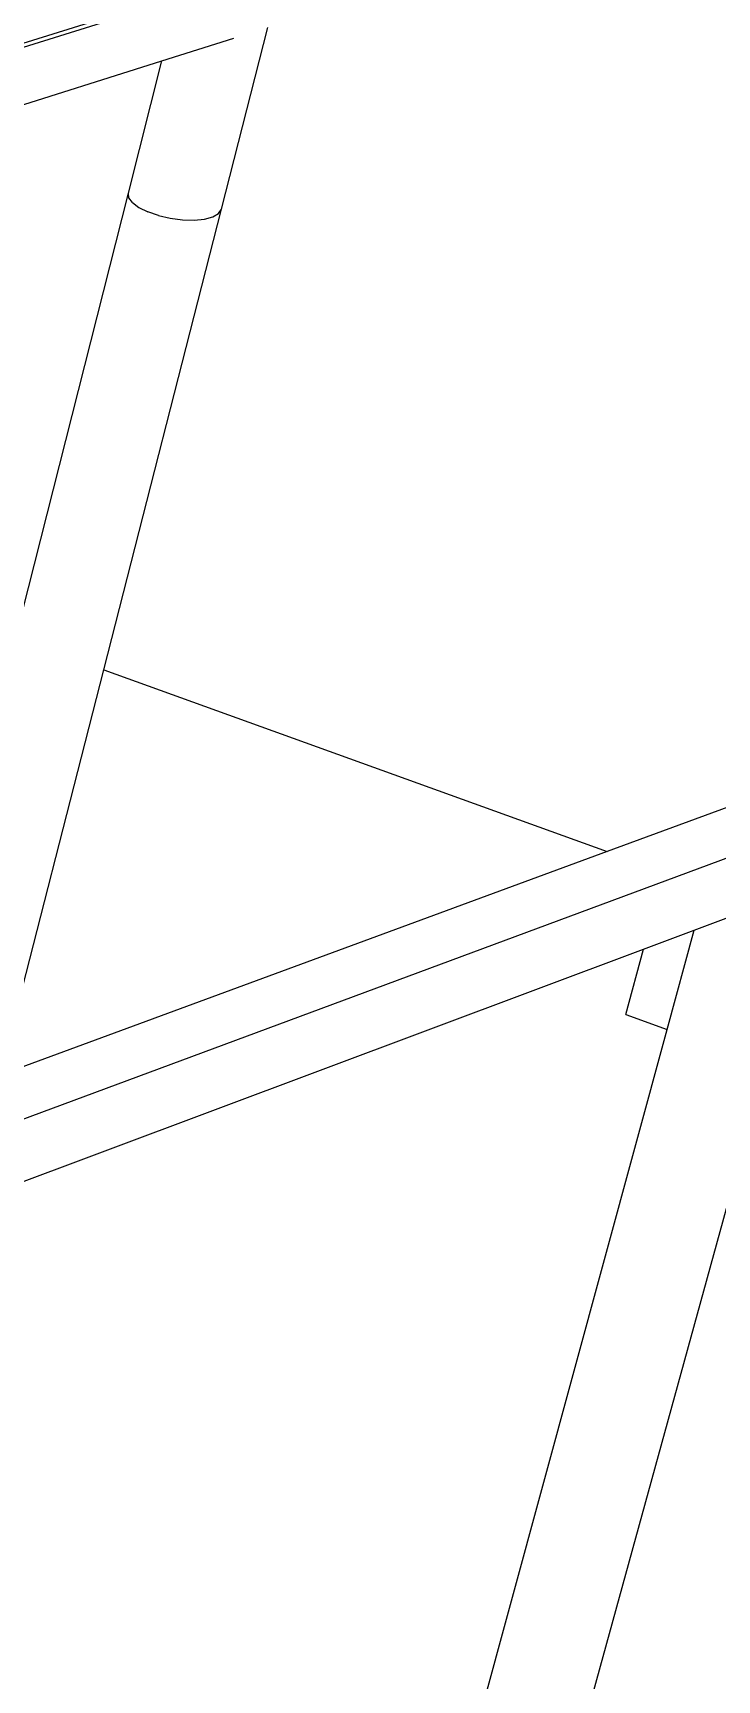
# Model space of a CAD drawing. Header units: inches. Extents: x -1339 to 1886, y -1058 to 789.
# Drawn here: x 1418.8 to 1516.3, y 235.8 to 470.2 of the extents above; entities that cross this region are included whole.
import ezdxf

# ---------------------------------------------------------------- set-up
doc = ezdxf.new("R2010")
doc.units = ezdxf.units.IN
doc.header["$MEASUREMENT"] = 0

msp = doc.modelspace()

# ---------------------------------------------------------------- linework, layer by layer
for p, q in [((-522.9, -135.29), (1614.06, 529.96)), ((1614.95, 529.68), (-521.92, -136.05)), ((1437.21, 466.21), (1447.47, 469.43)), ((1445.68, 445.09), (1452.3, 470.95)), ((1819.33, 464.57), (-287.57, -316.52)), ((1355.99, 440.64), (1437.21, 466.21)), ((1432.45, 447.4), (1437.21, 466.21)), ((1416.41, 384.08), (1432.45, 447.4)), ((1432.5, 446.74), (1432.45, 447.4)), ((1433, 446.04), (1432.5, 446.74)), ((1433, 446.04), (1433.92, 445.35)), ((1428.93, 379.56), (1445.68, 445.09)), ((1433.92, 445.35), (1435.18, 444.73)), ((1436.71, 444.2), (1435.18, 444.73)), ((1436.71, 444.2), (1438.4, 443.82)), ((1438.4, 443.82), (1440.14, 443.6)), ((1440.14, 443.6), (1441.81, 443.57)), ((1441.81, 443.57), (1443.28, 443.71)), ((1443.28, 443.71), (1444.47, 444.03)), ((1444.47, 444.03), (1445.29, 444.5)), ((1445.29, 444.5), (1445.68, 445.09)), ((1414.17, 321.86), (1428.93, 379.56)), ((1428.93, 379.56), (1500.65, 353.67)), ((1520.15, 360.84), (1500.65, 353.67)), ((1500.65, 353.67), (1414.17, 321.86)), ((1513.03, 342.48), (1525.01, 346.97)), ((1505.82, 339.78), (1513.03, 342.48)), ((1509.17, 328.35), (1513.03, 342.48)), ((1409.54, 303.76), (1505.82, 339.78)), ((1503.29, 330.5), (1505.82, 339.78)), ((1450.51, 113.15), (1509.17, 328.35)), ((1503.29, 330.5), (1509.17, 328.35)), ((1464.58, 110.26), (1523.22, 323.22))]:
    msp.add_line(p, q)

doc.saveas('drawing.dxf')
